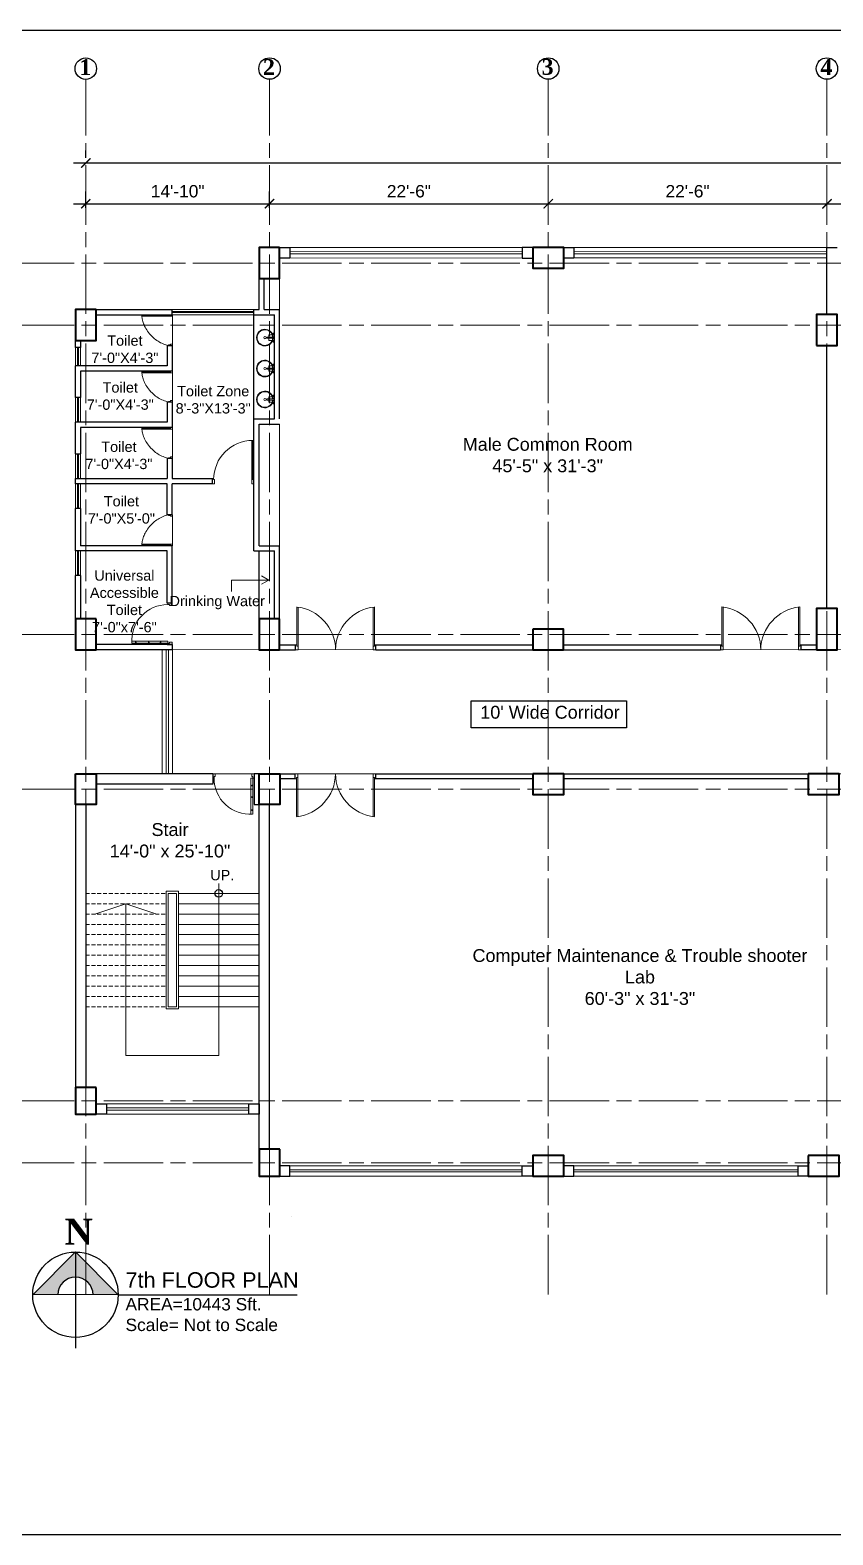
# Model space of a CAD drawing. Header units: inches. Extents: x -12 to 20935469, y -1604 to 24729220.
# Drawn here: x 20872305 to 20873083, y 24707850 to 24709308 of the extents above; entities that cross this region are included whole.
import ezdxf

# ---------------------------------------------------------------- set-up
doc = ezdxf.new("R2010")
doc.units = ezdxf.units.IN
doc.header["$LTSCALE"] = 0.03
doc.header["$MEASUREMENT"] = 0
doc.header["$PDMODE"] = 32
doc.header["$PDSIZE"] = 15
doc.linetypes.add('ACAD_ISO08W100', pattern=[36, 24, -3, 6, -3])
doc.linetypes.add('DASHED2', pattern=[0.375, 0.25, -0.125])
for name, color, linetype, lineweight in [('column', 1, 'Continuous', 40), ('Dim Line', 252, 'Continuous', 13), ('Door', 7, 'Continuous', 18), ('Gas', 21, 'Continuous', 5), ('Glass Line', 252, 'Continuous', 9), ('Grid Line', 252, 'Continuous', 18), ('Hatch', 253, 'Continuous', 15), ('Low Wall', 7, 'Continuous', 30), ('Main Wall', 7, 'Continuous', 30), ('RAIL', 23, 'Continuous', 13), ('STAIR', 46, 'Continuous', 15), ('TOILET FIXTURE', 142, 'Continuous', 5), ('wind.', 150, 'Continuous', 20)]:
    doc.layers.add(name, color=color, linetype=linetype, lineweight=lineweight)
doc.layers.add('TEXT', color=7, linetype='Continuous')
doc.styles.add('2', font='swisscl.ttf')
doc.styles.add('RomanS', font='arial.ttf', dxfattribs={"height": 12})
doc.styles.get("Standard").update_dxf_attribs({"font": 'timesbd.ttf'})
doc.dimstyles.new('Aec_Arch_I', dxfattribs={"dimscale": 96, "dimtxt": 12, "dimasz": 0.09375, "dimexe": 0.125, "dimexo": 0.125, "dimgap": 0.0625, "dimtad": 1, "dimdec": 0, "dimzin": 3, "dimdsep": 46, "dimlunit": 4, "dimtxsty": 'RomanS', "dimblk1": 'ARCHTICK', "dimblk2": 'ARCHTICK', "dimsah": 1, "dimcen": 0.09375, "dimdle": 0.125, "dimadec": 0, "dimazin": 0, "dimtfac": 0.75, "dimtdec": 0, "dimtmove": 2, "dimatfit": 3, "dimldrblk": 'ARCHTICK', "dimfxl": 1, "dimfrac": 1, "dimtolj": 1, "dimtzin": 0, "dimarcsym": 0})

# ---------------------------------------------------------------- blocks, each defined once
blk = doc.blocks.new('_ArchTick')
at = {"color": 0, "linetype": 'ByBlock', "lineweight": 35, "const_width": 0.15}
blk.add_lwpolyline([(-0.5, -0.5), (0.5, 0.5)], dxfattribs=at)
blk = doc.blocks.new('*D14')
at = {"layer": 'Defpoints', "color": 0, "transparency": 16777216}
for p in [(20831126.3, 24724578.2), (20830948.3, 24724562.3), (20831126.3, 24724562.3)]:
    blk.add_point(p, dxfattribs=at)
at = {"layer": 'Dim Line', "color": 0, "lineweight": -2, "transparency": 16777216}
for p, q in [((20830948.3, 24724574.3), (20830948.3, 24724590.2)), ((20831126.3, 24724574.3), (20831126.3, 24724590.2)), ((20830936.3, 24724578.2), (20831138.3, 24724578.2))]:
    blk.add_line(p, q, dxfattribs=at)
at = {"layer": 'Dim Line', "color": 0, "lineweight": -2, "transparency": 16777216, "xscale": 9, "yscale": 9, "zscale": 9, "rotation": 180}
blk.add_blockref('_ArchTick', (20830948.3, 24724578.2), dxfattribs=at)
at = {"layer": 'Dim Line', "color": 0, "lineweight": -2, "transparency": 16777216, "xscale": 9, "yscale": 9, "zscale": 9}
blk.add_blockref('_ArchTick', (20831126.3, 24724578.2), dxfattribs=at)
at = {"layer": 'Dim Line', "color": 0, "transparency": 16777216, "insert": (20831037.3, 24724590.3), "char_height": 12, "attachment_point": 5, "style": 'RomanS'}
blk.add_mtext('\\A1;14\'-10"', dxfattribs=at)
blk = doc.blocks.new('*D7')
at = {"layer": 'Defpoints', "color": 0, "transparency": 16777216}
for p in [(20831396.3, 24724578.2), (20831396.3, 24724578.2), (20831126.3, 24724562.3)]:
    blk.add_point(p, dxfattribs=at)
at = {"layer": 'Dim Line', "color": 0, "lineweight": -2, "transparency": 16777216}
for p, q in [((20831126.3, 24724574.3), (20831126.3, 24724590.2)), ((20831114.3, 24724578.2), (20831408.3, 24724578.2))]:
    blk.add_line(p, q, dxfattribs=at)
at = {"layer": 'Dim Line', "color": 0, "lineweight": -2, "transparency": 16777216, "xscale": 9, "yscale": 9, "zscale": 9, "rotation": 180}
blk.add_blockref('_ArchTick', (20831126.3, 24724578.2), dxfattribs=at)
at = {"layer": 'Dim Line', "color": 0, "lineweight": -2, "transparency": 16777216, "xscale": 9, "yscale": 9, "zscale": 9}
blk.add_blockref('_ArchTick', (20831396.3, 24724578.2), dxfattribs=at)
at = {"layer": 'Dim Line', "color": 0, "transparency": 16777216, "insert": (20831261.3, 24724590.3), "char_height": 12, "attachment_point": 5, "style": 'RomanS'}
blk.add_mtext('\\A1;22\'-6"', dxfattribs=at)
blk = doc.blocks.new('*D8')
at = {"layer": 'Defpoints', "color": 0, "transparency": 16777216}
for p in [(20831396.3, 24724578.2), (20831666.3, 24724578.2), (20831666.3, 24724578.2)]:
    blk.add_point(p, dxfattribs=at)
at = {"layer": 'Dim Line', "color": 0, "lineweight": -2, "transparency": 16777216}
blk.add_line((20831384.3, 24724578.2), (20831678.3, 24724578.2), dxfattribs=at)
at = {"layer": 'Dim Line', "color": 0, "lineweight": -2, "transparency": 16777216, "xscale": 9, "yscale": 9, "zscale": 9, "rotation": 180}
blk.add_blockref('_ArchTick', (20831396.3, 24724578.2), dxfattribs=at)
at = {"layer": 'Dim Line', "color": 0, "lineweight": -2, "transparency": 16777216, "xscale": 9, "yscale": 9, "zscale": 9}
blk.add_blockref('_ArchTick', (20831666.3, 24724578.2), dxfattribs=at)
at = {"layer": 'Dim Line', "color": 0, "transparency": 16777216, "insert": (20831531.3, 24724590.3), "char_height": 12, "attachment_point": 5, "style": 'RomanS'}
blk.add_mtext('\\A1;22\'-6"', dxfattribs=at)
blk = doc.blocks.new('*D9')
at = {"layer": 'Defpoints', "color": 0, "transparency": 16777216}
for p in [(20831666.3, 24724578.2), (20831844.3, 24724578.2), (20831844.3, 24724578.2)]:
    blk.add_point(p, dxfattribs=at)
at = {"layer": 'Dim Line', "color": 0, "lineweight": -2, "transparency": 16777216}
blk.add_line((20831654.3, 24724578.2), (20831856.3, 24724578.2), dxfattribs=at)
at = {"layer": 'Dim Line', "color": 0, "lineweight": -2, "transparency": 16777216, "xscale": 9, "yscale": 9, "zscale": 9, "rotation": 180}
blk.add_blockref('_ArchTick', (20831666.3, 24724578.2), dxfattribs=at)
at = {"layer": 'Dim Line', "color": 0, "lineweight": -2, "transparency": 16777216, "xscale": 9, "yscale": 9, "zscale": 9}
blk.add_blockref('_ArchTick', (20831844.3, 24724578.2), dxfattribs=at)
at = {"layer": 'Dim Line', "color": 0, "transparency": 16777216, "insert": (20831755.3, 24724590.3), "char_height": 12, "attachment_point": 5, "style": 'RomanS'}
blk.add_mtext('\\A1;14\'-10"', dxfattribs=at)
blk = doc.blocks.new('*D13')
at = {"layer": 'Defpoints', "color": 0, "transparency": 16777216}
for p in [(20830948.3, 24724610.7), (20832951.8, 24724617.8), (20832951.8, 24724610.7)]:
    blk.add_point(p, dxfattribs=at)
at = {"layer": 'Dim Line', "color": 0, "lineweight": -2, "transparency": 16777216}
for p, q in [((20830948.3, 24724622.7), (20830948.3, 24724629.8)), ((20832951.8, 24724622.7), (20832951.8, 24724629.8)), ((20830936.3, 24724617.8), (20832963.8, 24724617.8))]:
    blk.add_line(p, q, dxfattribs=at)
at = {"layer": 'Dim Line', "color": 0, "lineweight": -2, "transparency": 16777216, "xscale": 9, "yscale": 9, "zscale": 9, "rotation": 180}
blk.add_blockref('_ArchTick', (20830948.3, 24724617.8), dxfattribs=at)
at = {"layer": 'Dim Line', "color": 0, "lineweight": -2, "transparency": 16777216, "xscale": 9, "yscale": 9, "zscale": 9}
blk.add_blockref('_ArchTick', (20832951.8, 24724617.8), dxfattribs=at)
at = {"layer": 'Dim Line', "color": 0, "transparency": 16777216, "insert": (20831950, 24724629.9), "char_height": 12, "attachment_point": 5, "style": 'RomanS'}
blk.add_mtext('\\A1;166\'-11"', dxfattribs=at)
blk = doc.blocks.new('Door_45')
at = {"layer": 'Door'}
for p, q in [((1.5, 5), (1.5, 44)), ((1.5, 40), (2.2, 40)), ((2.2, 40), (2.2, 39.5)), ((2.2, 39.5), (2.7, 39.5)), ((2.7, 39.5), (2.7, 40)), ((2.7, 40), (3.5, 40)), ((3.5, 44), (3.5, 5)), ((1.5, 25.8), (2.2, 25.8)), ((2.2, 25.8), (2.2, 25.3)), ((2.2, 25.3), (2.7, 25.3)), ((2.7, 25.8), (3.5, 25.8)), ((2.7, 25.3), (2.7, 25.8)), ((0, 0), (0, 5)), ((0, 5), (1.5, 5)), ((1.5, 12.6), (2.2, 12.6)), ((3.5, 5), (1.5, 5)), ((1.5, 5), (1.5, 3)), ((1.5, 3), (2.5, 3)), ((2.2, 12.6), (2.2, 13.1)), ((2.2, 13.1), (2.7, 13.1)), ((2.5, 3), (2.5, 0)), ((2.7, 13.1), (2.7, 12.6)), ((2.7, 12.6), (3.5, 12.6)), ((42.5, 3), (42.5, 0)), ((43.5, 3), (42.5, 3)), ((45, 5), (43.5, 5)), ((43.5, 5), (43.5, 3)), ((45, 0), (45, 5)), ((2.5, 0), (0, 0)), ((42.5, 0), (45, 0))]:
    blk.add_line(p, q, dxfattribs=at)
blk.add_arc((4.7, 5.3), 38.8, 359.6233, 94.6685, dxfattribs=at)
blk = doc.blocks.new('sssss-flat-876')
at = {"layer": 'Door', "linetype": 'Continuous', "ltscale": 3}
blk.add_line((3666.5, 84027.2), (3666.5, 84055.7), dxfattribs=at)
at = {"layer": 'Door', "linetype": 'Continuous', "ltscale": 3, "extrusion": (-7.21527e-09, -3.35624e-18, 1), "elevation": 0}
for points in [[(3666.5, 84057.2), (3666.5, 84055.7), (3668.4, 84055.7), (3668.4, 84056.5), (3670.2, 84056.5), (3670.2, 84057.2)], [(3668.4, 84055.7), (3696.2, 84055.7), (3696.2, 84056.5), (3668.4, 84056.5)]]:
    blk.add_lwpolyline(points, close=True, dxfattribs=at)
at = {"layer": 'Door', "linetype": 'Continuous', "ltscale": 3, "flags": 128}
blk.add_lwpolyline([(3670.2, 84027.2, 0.04096), (3675.5, 84028.9, 0.082496), (3684.9, 84034.8, 0.052187), (3689.7, 84040, 0.043988), (3692.9, 84045, 0.036571), (3694.8, 84049.6, 0.034751), (3695.9, 84054.2, 0.011435), (3696.2, 84055.7)], format="xyb", dxfattribs=at)
at = {"layer": 'Door', "linetype": 'Continuous', "ltscale": 3}
blk.add_lwpolyline([(3666.5, 84027.2), (3666.5, 84028.7), (3668.4, 84028.7), (3668.4, 84027.9), (3670.2, 84027.9), (3670.2, 84027.2)], close=True, dxfattribs=at)
blk = doc.blocks.new('7-flat-72')
at = {"layer": 'Glass Line', "color": 8, "ltscale": 20}
for p, q in [((-64478.7, 376960.5), (-64480.3, 376960.5)), ((-64480.3, 376959.5), (-64480.3, 376960.5)), ((-64480.3, 376959.5), (-64480.3, 376960.5)), ((-64478.7, 376959.5), (-64480.3, 376959.5)), ((-64480.3, 376959.1), (-64480.3, 376959.4)), ((-64478.7, 376959.4), (-64480.3, 376959.4)), ((-64478.7, 376959.1), (-64480.3, 376959.1)), ((-64480.2, 376959.4), (-64480.2, 376959.5)), ((-64480.1, 376959.5), (-64480.1, 376960.5)), ((-64479.9, 376959.5), (-64479.9, 376960.5)), ((-64479.5, 376959.5), (-64479.5, 376960.5)), ((-64479.1, 376959.5), (-64479.1, 376960.5)), ((-64478.9, 376959.5), (-64478.9, 376960.5)), ((-64478.9, 376959.4), (-64478.9, 376959.5)), ((-64478.8, 376959.5), (-64478.8, 376960.5)), ((-64478.7, 376959.5), (-64478.7, 376960.5)), ((-64478.7, 376959.1), (-64478.7, 376959.4)), ((-64475.1, 376959.4), (-64476.9, 376959.4)), ((-64476.9, 376959.1), (-64476.9, 376959.4)), ((-64475.1, 376959.1), (-64476.9, 376959.1)), ((-64476.6, 376959.4), (-64476.6, 376966.6)), ((-64475.5, 376966.6), (-64476.6, 376966.6)), ((-64475.5, 376959.4), (-64475.5, 376966.6)), ((-64475.1, 376959.1), (-64475.1, 376959.4)), ((-64473.3, 376960.5), (-64471.7, 376960.5)), ((-64473.3, 376959.5), (-64473.3, 376960.5)), ((-64473.3, 376959.5), (-64473.3, 376960.5)), ((-64473.3, 376959.5), (-64471.7, 376959.5)), ((-64473.3, 376959.1), (-64473.3, 376959.4)), ((-64473.3, 376959.4), (-64471.7, 376959.4)), ((-64473.3, 376959.1), (-64471.7, 376959.1)), ((-64473.1, 376959.5), (-64473.1, 376960.5)), ((-64473.1, 376959.4), (-64473.1, 376959.5)), ((-64472.9, 376959.5), (-64472.9, 376960.5)), ((-64472.5, 376959.5), (-64472.5, 376960.5)), ((-64472.1, 376959.5), (-64472.1, 376960.5)), ((-64471.9, 376959.5), (-64471.9, 376960.5)), ((-64471.9, 376959.4), (-64471.9, 376959.5)), ((-64471.8, 376959.5), (-64471.8, 376960.5)), ((-64471.7, 376959.5), (-64471.7, 376960.5)), ((-64471.7, 376959.1), (-64471.7, 376959.4))]:
    blk.add_line(p, q, dxfattribs=at)
blk.add_circle((-64476, 376968.4, 0), 1.08, dxfattribs=at)
for radius, start, end in [(8.1, 273.8334, 266.1883), (7.55, 274.115, 265.9068)]:
    blk.add_arc((-64476, 376968.4, 0), radius, start, end, dxfattribs=at)
blk = doc.blocks.new('SFSFSFS-flat-72')
at = {"layer": 'TOILET FIXTURE', "ltscale": 0.2}
blk.add_lwpolyline([(-3918.5, -3608.1), (-3918.5, -3602.7), (-3923.9, -3602.7), (-3923.9, -3608.1)], close=True, dxfattribs=at)
at = {"layer": 'TOILET FIXTURE', "ltscale": 20}
blk.add_blockref('7-flat-72', (60554.8, -380567.2), dxfattribs=at)
blk = doc.blocks.new('$D40')
at = {"layer": 'Door'}
for p, q in [((1, 4), (1, 42)), ((2, 0), (2, 42)), ((1, 5), (0, 5)), ((2, 0), (0, 0)), ((2, 4), (1, 4)), ((39, 4), (38, 4)), ((38, 4), (38, 0)), ((40, 0), (38, 0)), ((40, 5), (39, 5)), ((39, 5), (39, 4))]:
    blk.add_line(p, q, dxfattribs=at)
blk.add_arc((1, 4), 38, 0, 90, dxfattribs=at)
blk = doc.blocks.new('fff')
at = {"layer": 'Grid Line', "color": 252, "linetype": 'ACAD_ISO08W100', "lineweight": 9, "ltscale": 80, "true_color": 0x939598}
for p, q in [((20830948.3, 24723521.1), (20830948.3, 24724698.8)), ((20831126.3, 24723521.1), (20831126.3, 24724698.8)), ((20831396.3, 24723521.1), (20831396.3, 24724698.8)), ((20831666.3, 24723521.1), (20831666.3, 24724698.8)), ((20833096.9, 24724520.6), (20830726.1, 24724520.6)), ((20833096.9, 24724460.6), (20830726.1, 24724460.6)), ((20833096.9, 24724160.7), (20830726.1, 24724160.7)), ((20833096.9, 24724010.7), (20830726.1, 24724010.7)), ((20833096.9, 24723708.7), (20830726.1, 24723708.7)), ((20833096.9, 24723648.8), (20830726.1, 24723648.8))]:
    blk.add_line(p, q, dxfattribs=at)
at = {"layer": 'Dim Line'}
for base, p1, p2, picture, middle in [((20832951.7523, 24724617.8128), (20830948.3088, 24724610.7482), (20832951.7523, 24724610.7482), '*D13', (20831950.0306, 24724629.9397)), ((20831126.3, 24724578.2), (20830948.3, 24724562.3), (20831126.3, 24724562.3), '*D14', (20831037.3, 24724590.3)), ((20831396.3, 24724578.2), (20831126.3, 24724562.3), (20831396.3, 24724578.2), '*D7', (20831261.3, 24724590.3)), ((20831666.3, 24724578.2), (20831396.3, 24724578.2), (20831666.3, 24724578.2), '*D8', (20831531.3, 24724590.3)), ((20831844.3, 24724578.2), (20831666.3, 24724578.2), (20831844.3, 24724578.2), '*D9', (20831755.3, 24724590.3))]:
    dim = blk.add_linear_dim(base=base, p1=p1, p2=p2, dimstyle='Aec_Arch_I', dxfattribs=at)
    dim.commit()
    dim.dimension.update_dxf_attribs({"geometry": picture, "text_midpoint": middle})

msp = doc.modelspace()

# ---------------------------------------------------------------- hatches: boundary and pattern name
at = {"layer": 'Low Wall'}
h = msp.add_hatch(color=256, dxfattribs=at)
h.paths.add_polyline_path([(20872332.2, 24708082.5), (20872307.9, 24708082.5), (20872349.3, 24708124), (20872349.3, 24708099.6, 0.414214)])
h.paths.add_polyline_path([(20872349.3, 24708099.6), (20872349.3, 24708124), (20872390.7, 24708082.5), (20872366.3, 24708082.5, 0.414214)])

# ---------------------------------------------------------------- linework, layer by layer
for p, q in [((20872522.1, 24708931.4), (20872522.1, 24709032.4)), ((20872527.1, 24708737.5), (20872527.1, 24708803.5)), ((20872438.1, 24708712.7), (20872443.1, 24708712.7)), ((20872832.1, 24708197.5), (20872832.1, 24708197.5)), ((20872558.6, 24708158.5), (20872558.6, 24708158.5)), ((20872349.3, 24708124), (20872349.3, 24708030.6)), ((20872390.7, 24708082.5), (20872564, 24708082.5))]:
    msp.add_line(p, q)
msp.add_lwpolyline([(20872732.5, 24708658.2), (20872883.1, 24708658.2), (20872883.1, 24708632), (20872732.5, 24708632)], close=True)
msp.add_lwpolyline([(20872390.7, 24708082.6), (20872307.9, 24708082.5)])
for centre, radius in [((20872488.1, 24708471.5), 3.61), ((20872349.3, 24708082.5), 41.4)]:
    msp.add_circle(centre, radius)
at = {"layer": 'column', "lineweight": 40, "ltscale": 20}
for points in [[(20872547.1, 24709097.4), (20872527.1, 24709097.4), (20872527.1, 24709067.4), (20872547.1, 24709067.4)], [(20872792.3, 24709097.4), (20872792.3, 24709077.4), (20872822.3, 24709077.4), (20872822.3, 24709097.4)], [(20872369.2, 24709037.4), (20872349.2, 24709037.4), (20872349.2, 24709007.4), (20872369.2, 24709007.4)], [(20873067.1, 24709002.5), (20873087.1, 24709002.5), (20873087.1, 24709032.5), (20873067.1, 24709032.5)], [(20873067.1, 24708707.5), (20873087.1, 24708707.5), (20873087.1, 24708747.5), (20873067.1, 24708747.5)], [(20872369.2, 24708737.5), (20872349.2, 24708737.5), (20872349.2, 24708707.5), (20872369.2, 24708707.5)], [(20872547.1, 24708737.5), (20872527.1, 24708737.5), (20872527.1, 24708707.5), (20872547.1, 24708707.5)], [(20872792.3, 24708727.5), (20872792.3, 24708707.5), (20872822.2, 24708707.5), (20872822.2, 24708727.5)], [(20872349.3, 24708587.5), (20872369.3, 24708587.5), (20872369.3, 24708557.5), (20872349.3, 24708557.5)], [(20872527.3, 24708587.5), (20872547.3, 24708587.5), (20872547.3, 24708557.5), (20872527.3, 24708557.5)], [(20872792.3, 24708587.5), (20872792.3, 24708567.5), (20872822.3, 24708567.5), (20872822.3, 24708587.5)], [(20873059.3, 24708587.5), (20873059.3, 24708567.5), (20873089.3, 24708567.5), (20873089.3, 24708587.5)], [(20872369.3, 24708283.5), (20872349.3, 24708283.5), (20872349.3, 24708257.5), (20872369.3, 24708257.5)], [(20872547.3, 24708223.5), (20872527.3, 24708223.5), (20872527.3, 24708197.5), (20872547.3, 24708197.5)], [(20872822.3, 24708197.5), (20872822.3, 24708217.5), (20872792.3, 24708217.5), (20872792.3, 24708197.5)], [(20873059.3, 24708217.5), (20873059.3, 24708197.5), (20873089.3, 24708197.5), (20873089.3, 24708217.5)]]:
    msp.add_lwpolyline(points, close=True, dxfattribs=at)
at = {"layer": 'Defpoints'}
msp.add_lwpolyline([(20872104.6, 24709308.2), (20874543.5, 24709308.2), (20874543.5, 24707849.7), (20872104.6, 24707849.7)], close=True, dxfattribs=at)
at = {"layer": 'Door'}
for p, q in [((20872563.6, 24708711.2), (20872563.6, 24708749.1)), ((20872564.9, 24708707.5), (20872564.9, 24708749)), ((20872637.7, 24708707.5), (20872637.7, 24708749)), ((20872639, 24708711.2), (20872639, 24708749.1)), ((20872975.6, 24708711.2), (20872975.6, 24708749.1)), ((20872976.9, 24708707.5), (20872976.9, 24708749.1)), ((20873049.7, 24708707.5), (20873049.7, 24708749.1)), ((20873051, 24708711.2), (20873051, 24708749.1)), ((20872563.6, 24708712.5), (20872562.3, 24708712.5)), ((20872564.9, 24708707.5), (20872562.3, 24708707.5)), ((20872564.9, 24708711.2), (20872563.6, 24708711.2)), ((20872637.7, 24708711.2), (20872639, 24708711.2)), ((20872637.7, 24708707.5), (20872640.3, 24708707.5)), ((20872639, 24708712.5), (20872640.3, 24708712.5)), ((20872975.6, 24708712.5), (20872974.3, 24708712.5)), ((20872976.9, 24708707.5), (20872974.3, 24708707.5)), ((20872976.9, 24708711.2), (20872975.6, 24708711.2)), ((20873049.7, 24708711.2), (20873051, 24708711.2)), ((20873049.7, 24708707.5), (20873052.3, 24708707.5)), ((20873051, 24708712.5), (20873052.3, 24708712.5)), ((20872564.8, 24708587.5), (20872562.2, 24708587.5)), ((20872563.5, 24708582.5), (20872562.2, 24708582.5)), ((20872563.5, 24708583.8), (20872563.5, 24708545.9)), ((20872564.8, 24708583.8), (20872563.5, 24708583.8)), ((20872564.8, 24708587.5), (20872564.8, 24708545.9)), ((20872637.6, 24708587.5), (20872637.6, 24708545.9)), ((20872637.6, 24708587.5), (20872640.2, 24708587.5)), ((20872637.6, 24708583.8), (20872638.9, 24708583.8)), ((20872638.9, 24708583.8), (20872638.9, 24708545.9)), ((20872638.9, 24708582.5), (20872640.2, 24708582.5))]:
    msp.add_line(p, q, dxfattribs=at)
for centre, start, end in [((20872559, 24708707), 0.5906, 83.7783), ((20872643.5, 24708707), 96.2217, 179.4094), ((20872971, 24708707.1), 0.5906, 83.7783), ((20873055.5, 24708707.1), 96.2217, 179.4094), ((20872558.9, 24708587.9), 276.2217, 359.4094), ((20872643.5, 24708587.9), 180.5906, 263.7783)]:
    msp.add_arc(centre, 42.3, start, end, dxfattribs=at)
at = {"layer": 'Gas', "color": 0, "lineweight": 5}
for points in [[(20872449.1, 24708473.5), (20872437.1, 24708473.5), (20872437.1, 24708359.5), (20872449.1, 24708359.5)], [(20872447.1, 24708471.5), (20872439.1, 24708471.5), (20872439.1, 24708361.5), (20872447.1, 24708361.5)]]:
    msp.add_lwpolyline(points, close=True, dxfattribs=at)
at = {"layer": 'Hatch', "lineweight": 5}
for p, q in [((20872547.1, 24709037.4), (20872547.1, 24709067.3)), ((20872547.1, 24708808.5), (20872547.1, 24708926.4))]:
    msp.add_line(p, q, dxfattribs=at)
msp.add_lwpolyline([(20872443.3, 24708587.5), (20872443.3, 24708707.8), (20873265.1, 24708707.5), (20873265.1, 24709022.4), (20873444.8, 24709022.5), (20873444.8, 24708707.5), (20874278.6, 24708707.5), (20874278.6, 24708587.5), (20873567.9, 24708587.5), (20873567.9, 24708446.3), (20873265.1, 24708446.3), (20873265.1, 24708587.5)], close=True, dxfattribs=at)
at = {"layer": 'Low Wall', "color": 0}
msp.add_lwpolyline([(20872307.9, 24708082.5), (20872349.3, 24708124), (20872390.7, 24708082.5)], dxfattribs=at)
at = {"layer": 'Low Wall'}
msp.add_arc((20872349.3, 24708082.5), 17, 0, 180, dxfattribs=at)
at = {"layer": 'Main Wall', "lineweight": 30}
for p, q in [((20873077.1, 24709097.4), (20873087.1, 24709097.4)), ((20873077.1, 24709032.5), (20873077.1, 24709097.4)), ((20872527.1, 24709037.4), (20872527.1, 24709067.4)), ((20872532.1, 24709037.4), (20872532.1, 24709067.4)), ((20873077.1, 24709051.4), (20873077.1, 24709051.4)), ((20872369.2, 24709037.4), (20872443.1, 24709037.4)), ((20872443.1, 24709032.4), (20872443.1, 24709037.4)), ((20872522.1, 24709037.4), (20872527.1, 24709037.4)), ((20872522.1, 24709032.4), (20872522.1, 24709037.4)), ((20872532.1, 24709037.4), (20872547.1, 24709037.4)), ((20872547.1, 24708931.4), (20872547.1, 24709037.4)), ((20873077.1, 24709045.4), (20873077.1, 24709045.4)), ((20872369.2, 24709032.4), (20872443.1, 24709032.4)), ((20872522.1, 24709032.4), (20872542.1, 24709032.4)), ((20872542.1, 24708931.4), (20872542.1, 24709032.4)), ((20872349.2, 24709000.7), (20872349.2, 24709007.4)), ((20872438.1, 24709002.4), (20872443.1, 24709002.4)), ((20872438.1, 24709002.4), (20872438.1, 24708982.7)), ((20873077.1, 24708747.5), (20873077.1, 24709002.5)), ((20872438.1, 24708982.7), (20872349.2, 24708982.7)), ((20872349.2, 24708952.1), (20872349.2, 24708982.7)), ((20872443.1, 24708977.7), (20872354.2, 24708977.7)), ((20872438.1, 24708947.7), (20872438.1, 24708928.1)), ((20872443.1, 24708947.7), (20872438.1, 24708947.7)), ((20872438.1, 24708928.1), (20872349.2, 24708928.1)), ((20872349.2, 24708897.5), (20872349.2, 24708928.1)), ((20872443.1, 24708923.1), (20872354.2, 24708923.1)), ((20872354.2, 24708923.1), (20872354.2, 24708897.5)), ((20872522.1, 24708873.5), (20872522.1, 24708931.4)), ((20872522.1, 24708931.4), (20872542.1, 24708931.4)), ((20872527.1, 24708808.5), (20872527.1, 24708926.4)), ((20872527.1, 24708926.4), (20872547.1, 24708926.4)), ((20872349.2, 24708897.5), (20872354.2, 24708897.5)), ((20872443.1, 24708893.1), (20872438.1, 24708893.1)), ((20872349.2, 24708873.5), (20872438.1, 24708873.5)), ((20872349.2, 24708868.5), (20872349.2, 24708873.5)), ((20872482.1, 24708868.5), (20872482.1, 24708873.5)), ((20872522.1, 24708803.5), (20872522.1, 24708873.5)), ((20872438.1, 24708868.5), (20872349.2, 24708868.5)), ((20872438.1, 24708838.5), (20872438.1, 24708868.5)), ((20872443.1, 24708838.5), (20872443.1, 24708868.5)), ((20872482.1, 24708868.5), (20872443.1, 24708868.5)), ((20872354.2, 24708844.5), (20872349.2, 24708844.5)), ((20872349.2, 24708803.5), (20872349.2, 24708844.5)), ((20872354.2, 24708844.5), (20872354.2, 24708808.5)), ((20872443.1, 24708838.5), (20872438.1, 24708838.5)), ((20872438.1, 24708803.5), (20872349.2, 24708803.5)), ((20872443.1, 24708808.5), (20872354.2, 24708808.5)), ((20872438.1, 24708752.7), (20872438.1, 24708803.5)), ((20872443.1, 24708752.7), (20872443.1, 24708808.5)), ((20872522.1, 24708803.5), (20872542.1, 24708803.5)), ((20872527.1, 24708808.5), (20872547.1, 24708808.5)), ((20872542.1, 24708737.5), (20872542.1, 24708803.5)), ((20872547.1, 24708737.5), (20872547.1, 24708808.5)), ((20872349.2, 24708737.5), (20872349.2, 24708779.5)), ((20872354.2, 24708779.5), (20872349.2, 24708779.5)), ((20872354.2, 24708779.5), (20872354.2, 24708737.5)), ((20872443.1, 24708752.7), (20872438.1, 24708752.7)), ((20872443.1, 24708712.7), (20872369.2, 24708712.7)), ((20872443.1, 24708712.7), (20872443.1, 24708707.6)), ((20872443.1, 24708707.6), (20872369.2, 24708707.6)), ((20872547.3, 24708712.5), (20872562.3, 24708712.5)), ((20872547.3, 24708707.5), (20872562.3, 24708707.5)), ((20872562.3, 24708707.5), (20872562.3, 24708712.5)), ((20872640.3, 24708707.5), (20872640.3, 24708712.5)), ((20872640.3, 24708712.5), (20872792.3, 24708712.5)), ((20872640.3, 24708707.5), (20872792.3, 24708707.5)), ((20872822.2, 24708712.5), (20872974.3, 24708712.5)), ((20872822.2, 24708707.5), (20872974.3, 24708707.5)), ((20872974.3, 24708712.5), (20872974.3, 24708707.5)), ((20872482.3, 24708587.5), (20872369.3, 24708587.5)), ((20872482.3, 24708587.5), (20872482.3, 24708577.5)), ((20872527.3, 24708587.5), (20872522.3, 24708587.5)), ((20872522.3, 24708587.5), (20872522.3, 24708557.5)), ((20872537.3, 24708587.5), (20872527.3, 24708587.5)), ((20872547.3, 24708587.5), (20872562.2, 24708587.5)), ((20872562.2, 24708582.5), (20872547.3, 24708582.5)), ((20872562.2, 24708582.5), (20872562.2, 24708587.5)), ((20872640.2, 24708587.5), (20872792.3, 24708587.5)), ((20872640.2, 24708582.5), (20872640.2, 24708587.5)), ((20872792.3, 24708582.5), (20872640.2, 24708582.5)), ((20872822.3, 24708587.5), (20873059.3, 24708587.5)), ((20873059.3, 24708582.5), (20872822.3, 24708582.5)), ((20872482.3, 24708577.5), (20872369.3, 24708577.5)), ((20872349.3, 24708557.5), (20872349.3, 24708283.5)), ((20872359.3, 24708557.5), (20872359.3, 24708283.5)), ((20872522.3, 24708557.5), (20872527.3, 24708557.5)), ((20872527.3, 24708223.5), (20872527.3, 24708557.5)), ((20872537.3, 24708223.5), (20872537.3, 24708557.5))]:
    msp.add_line(p, q, dxfattribs=at)
for points in [[(20872547.1, 24709097.4), (20872557.1, 24709097.4), (20872557.1, 24709087.3), (20872547.1, 24709087.3)], [(20872792.1, 24709097.4), (20872782.1, 24709097.4), (20872782.1, 24709087.3), (20872792.1, 24709087.3)], [(20872822.1, 24709097.4), (20872832.1, 24709097.4), (20872832.1, 24709087.3), (20872822.1, 24709087.3)], [(20872354.2, 24709007.4), (20872354.2, 24709000.7)], [(20872354.2, 24709000.7), (20872349.2, 24709000.7)], [(20872443.1, 24709002.4), (20872443.1, 24708977.7)], [(20872354.2, 24708977.7), (20872354.2, 24708952.1)], [(20872354.2, 24708952.1), (20872349.2, 24708952.1)], [(20872443.1, 24708947.7), (20872443.1, 24708923.1)], [(20872438.1, 24708893.1), (20872438.1, 24708873.5)], [(20872443.1, 24708893.1), (20872443.1, 24708873.5)], [(20872443.1, 24708873.5), (20872482.1, 24708873.5)], [(20872547.1, 24708197.5), (20872557.1, 24708197.5), (20872557.1, 24708207.5), (20872547.1, 24708207.5)], [(20872792.1, 24708197.5), (20872782.1, 24708197.5), (20872782.1, 24708207.5), (20872792.1, 24708207.5)], [(20872822.1, 24708197.5), (20872832.1, 24708197.5), (20872832.1, 24708207.5), (20872822.1, 24708207.5)], [(20873059.3, 24708197.5), (20873049.3, 24708197.5), (20873049.3, 24708207.5), (20873059.3, 24708207.5)]]:
    msp.add_lwpolyline(points, dxfattribs=at)
msp.add_lwpolyline([(20873052.3, 24708712.5), (20873067.3, 24708712.5), (20873067.3, 24708707.5), (20873052.3, 24708707.5)], close=True, dxfattribs=at)
at = {"layer": 'Main Wall'}
for points in [[(20872369.3, 24708267.5), (20872379.3, 24708267.5), (20872379.3, 24708257.5), (20872369.3, 24708257.5)], [(20872517.3, 24708267.5), (20872527.3, 24708267.5), (20872527.3, 24708257.5), (20872517.3, 24708257.5)]]:
    msp.add_lwpolyline(points, close=True, dxfattribs=at)
at = {"layer": 'RAIL', "lineweight": 9}
for p, q in [((20872488.1, 24708481.2), (20872488.1, 24708314.5)), ((20872398.1, 24708461.5), (20872368.1, 24708451.5)), ((20872398.1, 24708314.5), (20872398.1, 24708461.5)), ((20872428.1, 24708451.5), (20872398.1, 24708461.5)), ((20872527.1, 24708451.5), (20872449.1, 24708451.5)), ((20872488.1, 24708314.5), (20872398.1, 24708314.5))]:
    msp.add_line(p, q, dxfattribs=at)
at = {"layer": 'STAIR', "color": 253, "lineweight": 5}
for p, q in [((20872536.7, 24708775.2), (20872500.5, 24708775.2)), ((20872500.5, 24708775.2), (20872500.5, 24708764)), ((20872536.7, 24708775.2), (20872529.4, 24708779.2)), ((20872536.7, 24708775.2), (20872529.4, 24708771.2))]:
    msp.add_line(p, q, dxfattribs=at)
at = {"layer": 'STAIR', "color": 32, "linetype": 'DASHED2', "lineweight": 5, "ltscale": 500}
for p, q in [((20872359.2, 24708471.5), (20872437.1, 24708471.5)), ((20872359.2, 24708461.5), (20872437.1, 24708461.5)), ((20872359.2, 24708451.5), (20872437.1, 24708451.5)), ((20872359.2, 24708441.5), (20872437.1, 24708441.5)), ((20872359.2, 24708431.5), (20872437.1, 24708431.5)), ((20872359.2, 24708421.5), (20872437.1, 24708421.5)), ((20872359.2, 24708411.5), (20872437.1, 24708411.5)), ((20872359.2, 24708401.5), (20872437.1, 24708401.5)), ((20872359.2, 24708391.5), (20872437.1, 24708391.5)), ((20872359.2, 24708381.5), (20872437.1, 24708381.5)), ((20872359.2, 24708371.5), (20872437.1, 24708371.5)), ((20872359.2, 24708361.5), (20872437.1, 24708361.5))]:
    msp.add_line(p, q, dxfattribs=at)
at = {"layer": 'STAIR', "color": 32, "lineweight": 5}
for p, q in [((20872449.1, 24708471.5), (20872527.1, 24708471.5)), ((20872449.1, 24708461.5), (20872527.1, 24708461.5)), ((20872467.1, 24708451.5), (20872527.1, 24708451.5)), ((20872449.1, 24708441.5), (20872527.1, 24708441.5)), ((20872449.1, 24708431.5), (20872527.1, 24708431.5)), ((20872449.1, 24708421.5), (20872527.1, 24708421.5)), ((20872449.1, 24708411.5), (20872527.1, 24708411.5)), ((20872449.1, 24708401.5), (20872527.1, 24708401.5)), ((20872449.1, 24708391.5), (20872527.1, 24708391.5)), ((20872449.1, 24708381.5), (20872527.1, 24708381.5)), ((20872449.1, 24708371.5), (20872527.1, 24708371.5)), ((20872449.1, 24708361.5), (20872527.1, 24708361.5))]:
    msp.add_line(p, q, dxfattribs=at)
at = {"layer": 'TEXT'}
for centre in [(20872359.3, 24709270.9), (20872537.3, 24709271), (20872807.3, 24709271), (20873077.3, 24709271)]:
    msp.add_circle(centre, 10.4, dxfattribs=at)
at = {"layer": 'wind.'}
for p, q in [((20872782.1, 24709097.4), (20872557.1, 24709097.4)), ((20872557.1, 24709093.4), (20872782.1, 24709093.5)), ((20872832.1, 24709097.4), (20873077.1, 24709097.4)), ((20872832.1, 24709093.4), (20873077.1, 24709093.5)), ((20872557.1, 24709091.4), (20872782.1, 24709091.5)), ((20872557.1, 24709087.3), (20872782.1, 24709087.4)), ((20872832.1, 24709091.4), (20873077.1, 24709091.5)), ((20872832.1, 24709087.4), (20873077.1, 24709087.4)), ((20872443.1, 24709037.4), (20872522.1, 24709037.4)), ((20872443.1, 24709035.4), (20872522.1, 24709035.4)), ((20872443.1, 24709034.4), (20872522.1, 24709034.4)), ((20872443.1, 24709032.4), (20872522.1, 24709032.4)), ((20872349.2, 24709000.7), (20872349.2, 24708982.7)), ((20872351.2, 24709000.7), (20872351.2, 24708982.7)), ((20872352.2, 24709000.7), (20872352.2, 24708982.7)), ((20872354.2, 24709000.7), (20872354.2, 24708982.7)), ((20872349.2, 24708952.1), (20872349.2, 24708928.1)), ((20872351.2, 24708952.1), (20872351.2, 24708928.1)), ((20872352.2, 24708952.1), (20872352.2, 24708928.1)), ((20872354.2, 24708952.1), (20872354.2, 24708928.1)), ((20872349.2, 24708873.5), (20872349.2, 24708897.5)), ((20872351.2, 24708873.5), (20872351.2, 24708897.5)), ((20872352.2, 24708873.5), (20872352.2, 24708897.5)), ((20872354.2, 24708873.5), (20872354.2, 24708897.5)), ((20872349.2, 24708844.5), (20872349.2, 24708868.5)), ((20872351.2, 24708844.5), (20872351.2, 24708868.5)), ((20872352.2, 24708844.5), (20872352.2, 24708868.5)), ((20872354.2, 24708844.5), (20872354.2, 24708868.5)), ((20872349.2, 24708779.5), (20872349.2, 24708803.5)), ((20872351.2, 24708779.5), (20872351.2, 24708803.5)), ((20872352.2, 24708779.5), (20872352.2, 24708803.5)), ((20872354.2, 24708779.5), (20872354.2, 24708803.5)), ((20872433.3, 24708587.6), (20872433.3, 24708707.8)), ((20872437.3, 24708587.6), (20872437.3, 24708707.8)), ((20872439.3, 24708587.6), (20872439.3, 24708707.8)), ((20872443.3, 24708587.6), (20872443.3, 24708707.8))]:
    msp.add_line(p, q, dxfattribs=at)
at = {"layer": 'wind.', "lineweight": 5}
for p, q in [((20872374.3, 24708267.5), (20872522.3, 24708267.5)), ((20872379.3, 24708263.5), (20872517.3, 24708263.5)), ((20872379.3, 24708261.5), (20872517.3, 24708261.5)), ((20872374.3, 24708257.5), (20872522.3, 24708257.5)), ((20872782.1, 24708207.5), (20872557.1, 24708207.5)), ((20872782.1, 24708203.5), (20872557.1, 24708203.5)), ((20873049.3, 24708207.5), (20872832.1, 24708207.5)), ((20873049.3, 24708203.5), (20872832.1, 24708203.5)), ((20872782.1, 24708201.5), (20872557.1, 24708201.5)), ((20872782.1, 24708197.5), (20872557.1, 24708197.5)), ((20872792.1, 24708201.5), (20872792.1, 24708201.5)), ((20873049.3, 24708201.5), (20872832.1, 24708201.5)), ((20873049.3, 24708197.5), (20872832.1, 24708197.5))]:
    msp.add_line(p, q, dxfattribs=at)

# ---------------------------------------------------------------- block references
msp.add_blockref('fff', (41411, -15438.3))
at = {"layer": 'Door', "ltscale": 20, "xscale": -1}
for p in [(20876109.7, 24624975.2), (20876109.7, 24624920.5), (20876109.7, 24624865.9)]:
    msp.add_blockref('sssss-flat-876', p, dxfattribs=at)
at = {"layer": 'Door', "xscale": -1}
msp.add_blockref('$D40', (20872522.1, 24708868.5), dxfattribs=at)
at = {"layer": 'Door', "ltscale": 20, "rotation": 180}
msp.add_blockref('sssss-flat-876', (20876109.7, 24792865.7), dxfattribs=at)
at = {"layer": 'Door', "color": 250, "ltscale": 20, "xscale": 0.8888888888759539, "yscale": 0.8888888888759539, "zscale": 0.8888888888759539}
for p, rotation in [((20872443.1, 24708712.7), 90.00000000000001), ((20872522.3, 24708587.5), 180)]:
    msp.add_blockref('Door_45', p, dxfattribs=dict(at, rotation=rotation))
at = {"layer": 'TOILET FIXTURE', "ltscale": 20, "rotation": 90.00000000000001}
for p in [(20868934, 24712931.4), (20868934, 24712901.4), (20868934, 24712871.4)]:
    msp.add_blockref('SFSFSFS-flat-72', p, dxfattribs=at)

# ---------------------------------------------------------------- texts
msp.add_text('N', height=25.2).set_placement((20872338.7, 24708131))
at = {"layer": 'TEXT', "char_height": 15.44, "width": 227.458, "attachment_point": 8, "rotation": 0}
for s, insert in [('\\A1;1', (20872358.8, 24709264.6)), ('\\A1;2', (20872536.7, 24709264.7)), ('\\A1;3', (20872806.7, 24709264.7)), ('\\A1;4', (20873076.7, 24709264.7))]:
    msp.add_mtext(s, dxfattribs=dict(at, insert=insert))
at = {"layer": 'TEXT', "color": 30, "lineweight": 5, "ltscale": 20, "attachment_point": 2, "style": '2'}
for s, width, gutter_width, insert, char_height in [('{\\fArial|b0|i0|c0|p34;\\C0;Toilet \\P7\'-0"X4\'-3"}', 104.76, 0.5, (20872397.2, 24709012.3), 10), ('{\\fArial|b0|i0|c0|p34;\\C0;Toilet \\P7\'-0"X4\'-3"}', 104.76, 0.5, (20872392.7, 24708966.9), 10), ('{\\fArial|b0|i0|c0|p34;\\C0;Toilet Zone\\P8\'-3"X13\'-3"}', 104.76, 0.5, (20872482.7, 24708963.3), 10), ('{\\fArial|b0|i0|c0|p34;\\C0;Toilet \\P7\'-0"X4\'-3"}', 104.76, 0.5, (20872391.4, 24708909.4), 10), ('\\pxsm1;{\\fArial|b0|i0|c0|p34;\\C0;Male Common Room\\P45\'-5" x 31\'-3" }', 356.488, 0.75, (20872806.8, 24708913), 12.476), ('{\\fArial|b0|i0|c0|p34;\\C0;Toilet \\P7\'-0"X5\'-0"}', 104.76, 0.5, (20872393.8, 24708856.6), 10), ('{\\fArial|b0|i0|c0|p34;\\C0;Universal Accessible Toilet\\P7\'-0"x7\'-6"}', 89.095, 0.35, (20872396.7, 24708784.6), 10), ('\\pxsm1;{\\fArial|b0|i0|c0|p34;\\C0;Drinking Water }', 88.563, 0.282, (20872486.6, 24708759.9), 10), ("\\pxsm1,qc;{\\fArial|b0|i0|c0|p34;\\C0;10' Wide Corridor}", 227.89, 0.75, (20872809, 24708653.3), 12.476), ('\\pxsm1;{\\fArial|b0|i0|c0|p34;\\C0;Stair\\P14\'-0" x 25\'-10"  }', 114.807, 0.282, (20872440.9, 24708539.6), 12.476), ('{\\fArial|b0|i0|c0|p34;\\C0;UP.}', 104.76, 0.5, (20872491.5, 24708494.2), 10), ('\\pxsm1;{\\fArial|b0|i0|c0|p34;\\C0;Computer Maintenance & Trouble shooter\\PLab \\P60\'-3" x 31\'-3" }', 474.6, 0.75, (20872896.2, 24708417.5), 12.476), ('\\A1;\\pxql;{\\fArial|b0|i0|c0|p34;\\C0;7th FLOOR PLAN\\P\\H0.8x;AREA=10443 Sft.\\PScale= \\H1x;Not to Scale}', 244.428, 0.5, (20872520, 24708104.3), 15)]:
    msp.add_mtext_dynamic_manual_height_columns(s, width=width, gutter_width=gutter_width, heights=[0], dxfattribs=dict(at, insert=insert, char_height=char_height))

doc.saveas('drawing.dxf')
